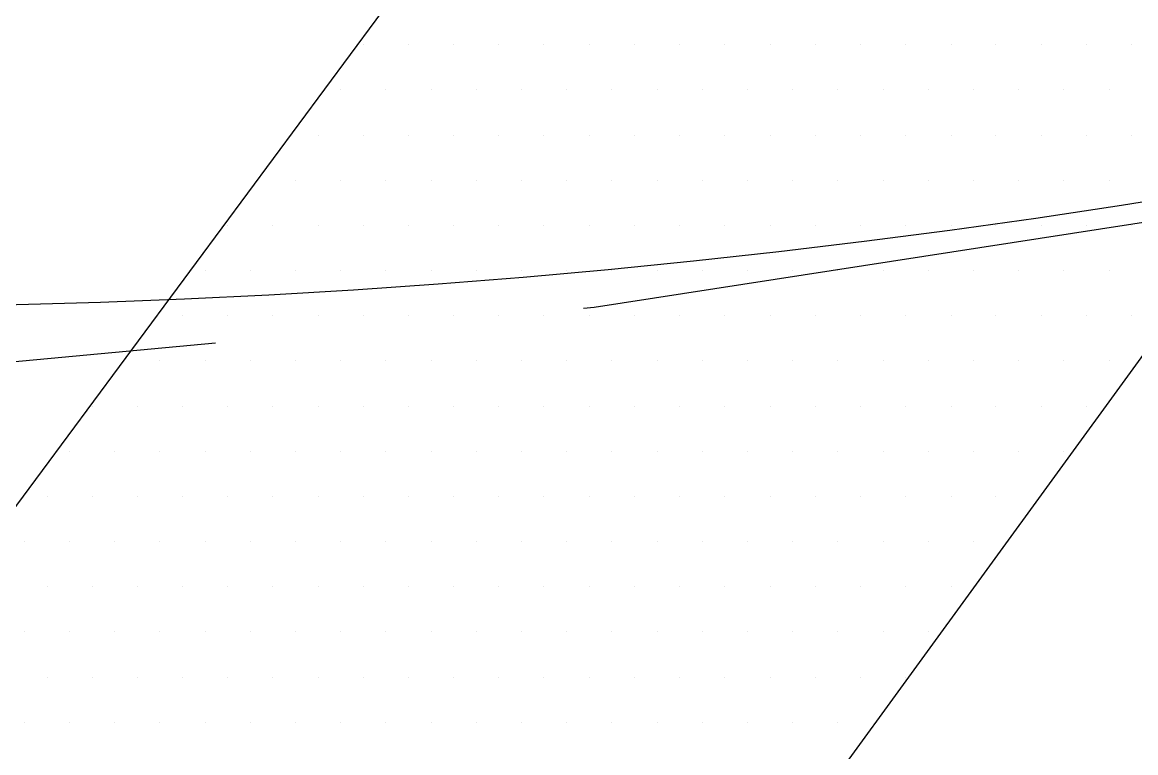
# Paper-space layout 'Layout1' of a CAD drawing. Extents: x -43 to 2298, y -18 to 768.
# Drawn here: x 1863.251 to 1864.607, y 24.754 to 25.644 of the extents above; entities that cross this region are included whole.
import ezdxf

# ---------------------------------------------------------------- set-up
doc = ezdxf.new("R2010")
doc.units = 0
doc.header["$LTSCALE"] = 2
doc.linetypes.add('CACHEX2', pattern=[0.75, 0.5, -0.25])
doc.layers.add('CARTOUCHE', color=7, linetype='Continuous')
doc.layers.add('LOGO', color=7, linetype='Continuous')

# ---------------------------------------------------------------- blocks, each defined once
blk = doc.blocks.new('A$C715108E3')
at = {"layer": 'LOGO', "color": 131}
for p, q in [((-6.73, -23.5138), (-6.73, -23.5138)), ((-6.7175, -23.5138), (-6.7175, -23.5138)), ((-6.6262, -23.5138), (-6.6262, -23.5138)), ((-6.5343, -23.5138), (-6.5343, -23.5138)), ((-6.4423, -23.5138), (-6.4423, -23.5138)), ((-6.3511, -23.5138), (-6.3511, -23.5138)), ((-6.259, -23.5138), (-6.259, -23.5138)), ((-6.1674, -23.5138), (-6.1674, -23.5138)), ((-6.0757, -23.5138), (-6.0757, -23.5138)), ((-5.9841, -23.5138), (-5.9841, -23.5138)), ((-5.8921, -23.5138), (-5.8921, -23.5138)), ((-5.8001, -23.5138), (-5.8001, -23.5138)), ((-5.7088, -23.5138), (-5.7088, -23.5138)), ((-5.6168, -23.5138), (-5.6168, -23.5138)), ((-5.5248, -23.5138), (-5.5248, -23.5138)), ((-5.4335, -23.5138), (-5.4335, -23.5138)), ((-5.3417, -23.5138), (-5.3417, -23.5138)), ((-5.2498, -23.5138), (-5.2498, -23.5138)), ((-5.1584, -23.5138), (-5.1584, -23.5138)), ((-6.7979, -23.6054), (-6.7979, -23.6054)), ((-6.7637, -23.6054), (-6.7637, -23.6054)), ((-6.6719, -23.6054), (-6.6719, -23.6054)), ((-6.5799, -23.6054), (-6.5799, -23.6054)), ((-6.4886, -23.6054), (-6.4886, -23.6054)), ((-6.3966, -23.6054), (-6.3966, -23.6054)), ((-6.3046, -23.6054), (-6.3046, -23.6054)), ((-6.2133, -23.6054), (-6.2133, -23.6054)), ((-6.1213, -23.6054), (-6.1213, -23.6054)), ((-6.0296, -23.6054), (-6.0296, -23.6054)), ((-5.9376, -23.6054), (-5.9376, -23.6054)), ((-5.8465, -23.6054), (-5.8465, -23.6054)), ((-5.7545, -23.6054), (-5.7545, -23.6054)), ((-5.6625, -23.6054), (-5.6625, -23.6054)), ((-5.5712, -23.6054), (-5.5712, -23.6054)), ((-5.4792, -23.6054), (-5.4792, -23.6054)), ((-5.3874, -23.6054), (-5.3874, -23.6054)), ((-5.2959, -23.6054), (-5.2959, -23.6054)), ((-5.2041, -23.6054), (-5.2041, -23.6054)), ((-6.8661, -23.6976), (-6.8661, -23.6976)), ((-6.8095, -23.6976), (-6.8095, -23.6976)), ((-6.7175, -23.6976), (-6.7175, -23.6976)), ((-6.6262, -23.6976), (-6.6262, -23.6976)), ((-6.5343, -23.6976), (-6.5343, -23.6976)), ((-6.4423, -23.6976), (-6.4423, -23.6976)), ((-6.3511, -23.6976), (-6.3511, -23.6976)), ((-6.259, -23.6976), (-6.259, -23.6976)), ((-6.1674, -23.6976), (-6.1674, -23.6976)), ((-6.0757, -23.6976), (-6.0757, -23.6976)), ((-5.9841, -23.6976), (-5.9841, -23.6976)), ((-5.8921, -23.6976), (-5.8921, -23.6976)), ((-5.8001, -23.6976), (-5.8001, -23.6976)), ((-5.7088, -23.6976), (-5.7088, -23.6976)), ((-5.6168, -23.6976), (-5.6168, -23.6976)), ((-5.5248, -23.6976), (-5.5248, -23.6976)), ((-5.4335, -23.6976), (-5.4335, -23.6976)), ((-5.3417, -23.6976), (-5.3417, -23.6976)), ((-5.2498, -23.6976), (-5.2498, -23.6976)), ((-5.1584, -23.6976), (-5.1584, -23.6976)), ((-6.9339, -23.7891), (-6.9339, -23.7891)), ((-6.8552, -23.7891), (-6.8552, -23.7891)), ((-6.7637, -23.7891), (-6.7637, -23.7891)), ((-6.6719, -23.7891), (-6.6719, -23.7891)), ((-6.5799, -23.7891), (-6.5799, -23.7891)), ((-6.4886, -23.7891), (-6.4886, -23.7891)), ((-6.3966, -23.7891), (-6.3966, -23.7891)), ((-6.3046, -23.7891), (-6.3046, -23.7891)), ((-6.2133, -23.7891), (-6.2133, -23.7891)), ((-6.1213, -23.7891), (-6.1213, -23.7891)), ((-6.0296, -23.7891), (-6.0296, -23.7891)), ((-5.9376, -23.7891), (-5.9376, -23.7891)), ((-5.8465, -23.7891), (-5.8465, -23.7891)), ((-5.7545, -23.7891), (-5.7545, -23.7891)), ((-5.6625, -23.7891), (-5.6625, -23.7891)), ((-5.5712, -23.7891), (-5.5712, -23.7891)), ((-5.4792, -23.7891), (-5.4792, -23.7891)), ((-5.3874, -23.7891), (-5.3874, -23.7891)), ((-5.2959, -23.7891), (-5.2959, -23.7891)), ((-5.2041, -23.7891), (-5.2041, -23.7891)), ((-7.0019, -23.8804), (-7.0019, -23.8804)), ((-6.9924, -23.8804), (-6.9924, -23.8804)), ((-6.9013, -23.8804), (-6.9013, -23.8804)), ((-6.8095, -23.8804), (-6.8095, -23.8804)), ((-6.7175, -23.8804), (-6.7175, -23.8804)), ((-6.6262, -23.8804), (-6.6262, -23.8804)), ((-6.5343, -23.8804), (-6.5343, -23.8804)), ((-6.4423, -23.8804), (-6.4423, -23.8804)), ((-6.3511, -23.8804), (-6.3511, -23.8804)), ((-6.259, -23.8804), (-6.259, -23.8804)), ((-6.1674, -23.8804), (-6.1674, -23.8804)), ((-6.0757, -23.8804), (-6.0757, -23.8804)), ((-5.9841, -23.8804), (-5.9841, -23.8804)), ((-5.8921, -23.8804), (-5.8921, -23.8804)), ((-5.8001, -23.8804), (-5.8001, -23.8804)), ((-5.7088, -23.8804), (-5.7088, -23.8804)), ((-5.6168, -23.8804), (-5.6168, -23.8804)), ((-5.5248, -23.8804), (-5.5248, -23.8804)), ((-5.4335, -23.8804), (-5.4335, -23.8804)), ((-5.3417, -23.8804), (-5.3417, -23.8804)), ((-5.2498, -23.8804), (-5.2498, -23.8804)), ((-5.1584, -23.8804), (-5.1584, -23.8804)), ((-7.07, -23.973), (-7.07, -23.973)), ((-7.0389, -23.973), (-7.0389, -23.973)), ((-6.947, -23.973), (-6.947, -23.973)), ((-6.8552, -23.973), (-6.8552, -23.973)), ((-6.7637, -23.973), (-6.7637, -23.973)), ((-6.6719, -23.973), (-6.6719, -23.973)), ((-6.5799, -23.973), (-6.5799, -23.973)), ((-6.4886, -23.973), (-6.4886, -23.973)), ((-6.3966, -23.973), (-6.3966, -23.973)), ((-6.3046, -23.973), (-6.3046, -23.973)), ((-6.2133, -23.973), (-6.2133, -23.973)), ((-6.1213, -23.973), (-6.1213, -23.973)), ((-6.0296, -23.973), (-6.0296, -23.973)), ((-5.9376, -23.973), (-5.9376, -23.973)), ((-5.8465, -23.973), (-5.8465, -23.973)), ((-5.7545, -23.973), (-5.7545, -23.973)), ((-5.6625, -23.973), (-5.6625, -23.973)), ((-5.5712, -23.973), (-5.5712, -23.973)), ((-5.4792, -23.973), (-5.4792, -23.973)), ((-5.3874, -23.973), (-5.3874, -23.973)), ((-5.2959, -23.973), (-5.2959, -23.973)), ((-5.2041, -23.973), (-5.2041, -23.973)), ((-7.1371, -24.0642), (-7.1371, -24.0642)), ((-7.0846, -24.0642), (-7.0846, -24.0642)), ((-6.9924, -24.0642), (-6.9924, -24.0642)), ((-6.9013, -24.0642), (-6.9013, -24.0642)), ((-6.8095, -24.0642), (-6.8095, -24.0642)), ((-6.7175, -24.0642), (-6.7175, -24.0642)), ((-6.6262, -24.0642), (-6.6262, -24.0642)), ((-6.5343, -24.0642), (-6.5343, -24.0642)), ((-6.4423, -24.0642), (-6.4423, -24.0642)), ((-6.3511, -24.0642), (-6.3511, -24.0642)), ((-6.259, -24.0642), (-6.259, -24.0642)), ((-6.1674, -24.0642), (-6.1674, -24.0642)), ((-6.0757, -24.0642), (-6.0757, -24.0642)), ((-5.9841, -24.0642), (-5.9841, -24.0642)), ((-5.8921, -24.0642), (-5.8921, -24.0642)), ((-5.8001, -24.0642), (-5.8001, -24.0642)), ((-5.7088, -24.0642), (-5.7088, -24.0642)), ((-5.6168, -24.0642), (-5.6168, -24.0642)), ((-5.5248, -24.0642), (-5.5248, -24.0642)), ((-5.4335, -24.0642), (-5.4335, -24.0642)), ((-5.3417, -24.0642), (-5.3417, -24.0642)), ((-5.2498, -24.0642), (-5.2498, -24.0642)), ((-5.1584, -24.0642), (-5.1584, -24.0642)), ((-7.2053, -24.1555), (-7.2053, -24.1555)), ((-7.1307, -24.1555), (-7.1307, -24.1555)), ((-7.0389, -24.1555), (-7.0389, -24.1555)), ((-6.947, -24.1555), (-6.947, -24.1555)), ((-6.8552, -24.1555), (-6.8552, -24.1555)), ((-6.7637, -24.1555), (-6.7637, -24.1555)), ((-6.6719, -24.1555), (-6.6719, -24.1555)), ((-6.5799, -24.1555), (-6.5799, -24.1555)), ((-6.4886, -24.1555), (-6.4886, -24.1555)), ((-6.3966, -24.1555), (-6.3966, -24.1555)), ((-6.3046, -24.1555), (-6.3046, -24.1555)), ((-6.2133, -24.1555), (-6.2133, -24.1555)), ((-6.1213, -24.1555), (-6.1213, -24.1555)), ((-6.0296, -24.1555), (-6.0296, -24.1555)), ((-5.9376, -24.1555), (-5.9376, -24.1555)), ((-5.8465, -24.1555), (-5.8465, -24.1555)), ((-5.7545, -24.1555), (-5.7545, -24.1555)), ((-5.6625, -24.1555), (-5.6625, -24.1555)), ((-5.5712, -24.1555), (-5.5712, -24.1555)), ((-5.4792, -24.1555), (-5.4792, -24.1555)), ((-5.3874, -24.1555), (-5.3874, -24.1555)), ((-5.2959, -24.1555), (-5.2959, -24.1555)), ((-5.2041, -24.1555), (-5.2041, -24.1555)), ((-7.2731, -24.2481), (-7.2731, -24.2481)), ((-7.2683, -24.2481), (-7.2683, -24.2481)), ((-7.1764, -24.2481), (-7.1764, -24.2481)), ((-7.0846, -24.2481), (-7.0846, -24.2481)), ((-6.9924, -24.2481), (-6.9924, -24.2481)), ((-6.9013, -24.2481), (-6.9013, -24.2481)), ((-6.8095, -24.2481), (-6.8095, -24.2481)), ((-6.7175, -24.2481), (-6.7175, -24.2481)), ((-6.6262, -24.2481), (-6.6262, -24.2481)), ((-6.5343, -24.2481), (-6.5343, -24.2481)), ((-6.4423, -24.2481), (-6.4423, -24.2481)), ((-6.3511, -24.2481), (-6.3511, -24.2481)), ((-6.259, -24.2481), (-6.259, -24.2481)), ((-6.1674, -24.2481), (-6.1674, -24.2481)), ((-6.0757, -24.2481), (-6.0757, -24.2481)), ((-5.9841, -24.2481), (-5.9841, -24.2481)), ((-5.8921, -24.2481), (-5.8921, -24.2481)), ((-5.8001, -24.2481), (-5.8001, -24.2481)), ((-5.7088, -24.2481), (-5.7088, -24.2481)), ((-5.6168, -24.2481), (-5.6168, -24.2481)), ((-5.5248, -24.2481), (-5.5248, -24.2481)), ((-5.4335, -24.2481), (-5.4335, -24.2481)), ((-5.3417, -24.2481), (-5.3417, -24.2481)), ((-5.2498, -24.2481), (-5.2498, -24.2481)), ((-7.3412, -24.3394), (-7.3412, -24.3394)), ((-7.314, -24.3394), (-7.314, -24.3394)), ((-7.2222, -24.3394), (-7.2222, -24.3394)), ((-7.1307, -24.3394), (-7.1307, -24.3394)), ((-7.0389, -24.3394), (-7.0389, -24.3394)), ((-6.947, -24.3394), (-6.947, -24.3394)), ((-6.8552, -24.3394), (-6.8552, -24.3394)), ((-6.7637, -24.3394), (-6.7637, -24.3394)), ((-6.6719, -24.3394), (-6.6719, -24.3394)), ((-6.5799, -24.3394), (-6.5799, -24.3394)), ((-6.4886, -24.3394), (-6.4886, -24.3394)), ((-6.3966, -24.3394), (-6.3966, -24.3394)), ((-6.3046, -24.3394), (-6.3046, -24.3394)), ((-6.2133, -24.3394), (-6.2133, -24.3394)), ((-6.1213, -24.3394), (-6.1213, -24.3394)), ((-6.0296, -24.3394), (-6.0296, -24.3394)), ((-5.9376, -24.3394), (-5.9376, -24.3394)), ((-5.8465, -24.3394), (-5.8465, -24.3394)), ((-5.7545, -24.3394), (-5.7545, -24.3394)), ((-5.6625, -24.3394), (-5.6625, -24.3394)), ((-5.5712, -24.3394), (-5.5712, -24.3394)), ((-5.4792, -24.3394), (-5.4792, -24.3394)), ((-5.3874, -24.3394), (-5.3874, -24.3394)), ((-5.2959, -24.3394), (-5.2959, -24.3394)), ((-7.4092, -24.4306), (-7.4092, -24.4306)), ((-7.3597, -24.4306), (-7.3597, -24.4306)), ((-7.2683, -24.4306), (-7.2683, -24.4306)), ((-7.1764, -24.4306), (-7.1764, -24.4306)), ((-7.0846, -24.4306), (-7.0846, -24.4306)), ((-6.9924, -24.4306), (-6.9924, -24.4306)), ((-6.9013, -24.4306), (-6.9013, -24.4306)), ((-6.8095, -24.4306), (-6.8095, -24.4306)), ((-6.7175, -24.4306), (-6.7175, -24.4306)), ((-6.6262, -24.4306), (-6.6262, -24.4306)), ((-6.5343, -24.4306), (-6.5343, -24.4306)), ((-6.4423, -24.4306), (-6.4423, -24.4306)), ((-6.3511, -24.4306), (-6.3511, -24.4306)), ((-6.259, -24.4306), (-6.259, -24.4306)), ((-6.1674, -24.4306), (-6.1674, -24.4306)), ((-6.0757, -24.4306), (-6.0757, -24.4306)), ((-5.9841, -24.4306), (-5.9841, -24.4306)), ((-5.8921, -24.4306), (-5.8921, -24.4306)), ((-5.8001, -24.4306), (-5.8001, -24.4306)), ((-5.7088, -24.4306), (-5.7088, -24.4306)), ((-5.6168, -24.4306), (-5.6168, -24.4306)), ((-5.5248, -24.4306), (-5.5248, -24.4306)), ((-5.4335, -24.4306), (-5.4335, -24.4306)), ((-7.4058, -24.5232), (-7.4058, -24.5232)), ((-7.314, -24.5232), (-7.314, -24.5232)), ((-7.2222, -24.5232), (-7.2222, -24.5232)), ((-7.1307, -24.5232), (-7.1307, -24.5232)), ((-7.0389, -24.5232), (-7.0389, -24.5232)), ((-6.947, -24.5232), (-6.947, -24.5232)), ((-6.8552, -24.5232), (-6.8552, -24.5232)), ((-6.7637, -24.5232), (-6.7637, -24.5232)), ((-6.6719, -24.5232), (-6.6719, -24.5232)), ((-6.5799, -24.5232), (-6.5799, -24.5232)), ((-6.4886, -24.5232), (-6.4886, -24.5232)), ((-6.3966, -24.5232), (-6.3966, -24.5232)), ((-6.3046, -24.5232), (-6.3046, -24.5232)), ((-6.2133, -24.5232), (-6.2133, -24.5232)), ((-6.1213, -24.5232), (-6.1213, -24.5232)), ((-6.0296, -24.5232), (-6.0296, -24.5232)), ((-5.9376, -24.5232), (-5.9376, -24.5232)), ((-5.8465, -24.5232), (-5.8465, -24.5232)), ((-5.7545, -24.5232), (-5.7545, -24.5232)), ((-5.6625, -24.5232), (-5.6625, -24.5232)), ((-5.5712, -24.5232), (-5.5712, -24.5232)), ((-5.4792, -24.5232), (-5.4792, -24.5232)), ((-7.3597, -24.6147), (-7.3597, -24.6147)), ((-7.2683, -24.6147), (-7.2683, -24.6147)), ((-7.1764, -24.6147), (-7.1764, -24.6147)), ((-7.0846, -24.6147), (-7.0846, -24.6147)), ((-6.9924, -24.6147), (-6.9924, -24.6147)), ((-6.9013, -24.6147), (-6.9013, -24.6147)), ((-6.8095, -24.6147), (-6.8095, -24.6147)), ((-6.7175, -24.6147), (-6.7175, -24.6147)), ((-6.6262, -24.6147), (-6.6262, -24.6147)), ((-6.5343, -24.6147), (-6.5343, -24.6147)), ((-6.4423, -24.6147), (-6.4423, -24.6147)), ((-6.3511, -24.6147), (-6.3511, -24.6147)), ((-6.259, -24.6147), (-6.259, -24.6147)), ((-6.1674, -24.6147), (-6.1674, -24.6147)), ((-6.0757, -24.6147), (-6.0757, -24.6147)), ((-5.9841, -24.6147), (-5.9841, -24.6147)), ((-5.8921, -24.6147), (-5.8921, -24.6147)), ((-5.8001, -24.6147), (-5.8001, -24.6147)), ((-5.7088, -24.6147), (-5.7088, -24.6147)), ((-5.6168, -24.6147), (-5.6168, -24.6147)), ((-5.5248, -24.6147), (-5.5248, -24.6147)), ((-7.4058, -24.7059), (-7.4058, -24.7059)), ((-7.314, -24.7059), (-7.314, -24.7059)), ((-7.2222, -24.7059), (-7.2222, -24.7059)), ((-7.1307, -24.7059), (-7.1307, -24.7059)), ((-7.0389, -24.7059), (-7.0389, -24.7059)), ((-6.947, -24.7059), (-6.947, -24.7059)), ((-6.8552, -24.7059), (-6.8552, -24.7059)), ((-6.7637, -24.7059), (-6.7637, -24.7059)), ((-6.6719, -24.7059), (-6.6719, -24.7059)), ((-6.5799, -24.7059), (-6.5799, -24.7059)), ((-6.4886, -24.7059), (-6.4886, -24.7059)), ((-6.3966, -24.7059), (-6.3966, -24.7059)), ((-6.3046, -24.7059), (-6.3046, -24.7059)), ((-6.2133, -24.7059), (-6.2133, -24.7059)), ((-6.1213, -24.7059), (-6.1213, -24.7059)), ((-6.0296, -24.7059), (-6.0296, -24.7059)), ((-5.9376, -24.7059), (-5.9376, -24.7059)), ((-5.8465, -24.7059), (-5.8465, -24.7059)), ((-5.7545, -24.7059), (-5.7545, -24.7059)), ((-5.6625, -24.7059), (-5.6625, -24.7059)), ((-5.5712, -24.7059), (-5.5712, -24.7059)), ((-7.3597, -24.7985), (-7.3597, -24.7985)), ((-7.2683, -24.7985), (-7.2683, -24.7985)), ((-7.1764, -24.7985), (-7.1764, -24.7985)), ((-7.0846, -24.7985), (-7.0846, -24.7985)), ((-6.9924, -24.7985), (-6.9924, -24.7985)), ((-6.9013, -24.7985), (-6.9013, -24.7985)), ((-6.8095, -24.7985), (-6.8095, -24.7985)), ((-6.7175, -24.7985), (-6.7175, -24.7985)), ((-6.6262, -24.7985), (-6.6262, -24.7985)), ((-6.5343, -24.7985), (-6.5343, -24.7985)), ((-6.4423, -24.7985), (-6.4423, -24.7985)), ((-6.3511, -24.7985), (-6.3511, -24.7985)), ((-6.259, -24.7985), (-6.259, -24.7985)), ((-6.1674, -24.7985), (-6.1674, -24.7985)), ((-6.0757, -24.7985), (-6.0757, -24.7985)), ((-5.9841, -24.7985), (-5.9841, -24.7985)), ((-5.8921, -24.7985), (-5.8921, -24.7985)), ((-5.8001, -24.7985), (-5.8001, -24.7985)), ((-5.7088, -24.7985), (-5.7088, -24.7985)), ((-5.6168, -24.7985), (-5.6168, -24.7985)), ((-7.4058, -24.8898), (-7.4058, -24.8898)), ((-7.314, -24.8898), (-7.314, -24.8898)), ((-7.2222, -24.8898), (-7.2222, -24.8898)), ((-7.1307, -24.8898), (-7.1307, -24.8898)), ((-7.0389, -24.8898), (-7.0389, -24.8898)), ((-6.947, -24.8898), (-6.947, -24.8898)), ((-6.8552, -24.8898), (-6.8552, -24.8898)), ((-6.7637, -24.8898), (-6.7637, -24.8898)), ((-6.6719, -24.8898), (-6.6719, -24.8898)), ((-6.5799, -24.8898), (-6.5799, -24.8898)), ((-6.4886, -24.8898), (-6.4886, -24.8898)), ((-6.3966, -24.8898), (-6.3966, -24.8898)), ((-6.3046, -24.8898), (-6.3046, -24.8898)), ((-6.2133, -24.8898), (-6.2133, -24.8898)), ((-6.1213, -24.8898), (-6.1213, -24.8898)), ((-6.0296, -24.8898), (-6.0296, -24.8898)), ((-5.9376, -24.8898), (-5.9376, -24.8898)), ((-5.8465, -24.8898), (-5.8465, -24.8898)), ((-5.7545, -24.8898), (-5.7545, -24.8898))]:
    blk.add_line(p, q, dxfattribs=at)
blk.add_lwpolyline([(-5.0186, -17.1537), (-4.9784, -19.1278), (-5.3896, -19.2331), (-4.7123, -20.7884), (-8.4641, -25.8566), (-8.5996, -26.1134), (-8.0987, -26.1134), (-7.2053, -26.0731), (-6.6093, -26.0457), (-6.203, -25.613), (-3.9696, -22.5417), (-2.7917, -25.1531), (-2.6026, -25.1257), (-1.9525, -24.8418), (-1.3029, -24.5438), (-2.3854, -21.8923), (1.9656, -22.2806), (2.6017, -21.6183), (3.2786, -20.7927), (-3.3817, -20.0761), (-4.3053, -16.8895)], dxfattribs=at)
blk = doc.blocks.new('A$C581E6685')
at = {"layer": 'LOGO', "color": 32, "linetype": 'CACHEX2', "ltscale": 1.5}
blk.add_ellipse((-38.0538, 23.8138), major_axis=(-19.0311, -3.534), ratio=0.590567, dxfattribs=at)
at = {"layer": 'LOGO', "color": 32}
blk.add_ellipse((-37.6144, 23.8499), major_axis=(-13.5768, -4.2839), ratio=0.791971, dxfattribs=at)
at = {"layer": 'CARTOUCHE'}
blk.add_blockref('A$C715108E3', (-31.6739, 36.3189), dxfattribs=at)
blk = doc.blocks.new('A$C74495F84')
blk.add_wipeout([(0, 25.6223), (0.1652, 26.7367), (0.7383, 27.8861), (1.6708, 28.7909), (2.8466, 29.3316), (3.5435, 29.4509), (3.5435, 29.4509), (94.9287, 29.4623), (96.0552, 29.2902), (97.2167, 28.6987), (97.7035, 28.2661), (98.0951, 27.7798), (98.6162, 26.658), (98.7362, 26.0362), (98.7516, 25.8527), (98.7585, 3.8387), (98.5719, 2.6574), (98.0189, 1.5743), (97.5848, 1.0765), (97.1232, 0.6959), (95.9338, 0.1366), (95.4142, 0.0321), (95.1105, 0.0048), (3.7555, 0.0009), (2.7133, 0.169), (1.5147, 0.7841), (0.6714, 1.6707), (0.147, 2.7876), (0.0063, 3.6209)]).dxf.layer = 'CARTOUCHE'
at = {"layer": 'CARTOUCHE'}
blk.add_rational_spline([(0, 25.6223), (0, 14.7312), (0, 3.84), (0, 0), (3.84, 0), (49.3793, 0), (94.9185, 0), (98.7585, 0), (98.7585, 3.84), (98.7585, 14.7312), (98.7585, 25.6223), (98.7585, 29.4623), (94.9185, 29.4623), (49.3793, 29.4623), (3.84, 29.4623), (0, 29.4623), (0, 25.6223)], [1, 1, 1, 0.707106781187, 1, 1, 1, 0.707106781187, 1, 1, 1, 0.707106781187, 1, 1, 1, 0.707106781187, 1], degree=2, knots=[0, 0, 0, 1, 1, 2.570796, 2.570796, 3.570796, 3.570796, 5.141593, 5.141593, 6.141593, 6.141593, 7.712389, 7.712389, 8.712389, 8.712389, 10.283185, 10.283185, 10.283185], dxfattribs=at)
at = {"layer": 'CARTOUCHE', "xscale": 0.6, "yscale": 0.6, "zscale": 0.6}
blk.add_blockref('A$C581E6685', (37.2707, 1.3806), dxfattribs=at)

psp = doc.layouts.get("Layout1")

# ---------------------------------------------------------------- block references
at = {"layer": 'CARTOUCHE'}
psp.add_blockref('A$C74495F84', (1849.4306, 16.5533), dxfattribs=at)

doc.saveas('drawing.dxf')
